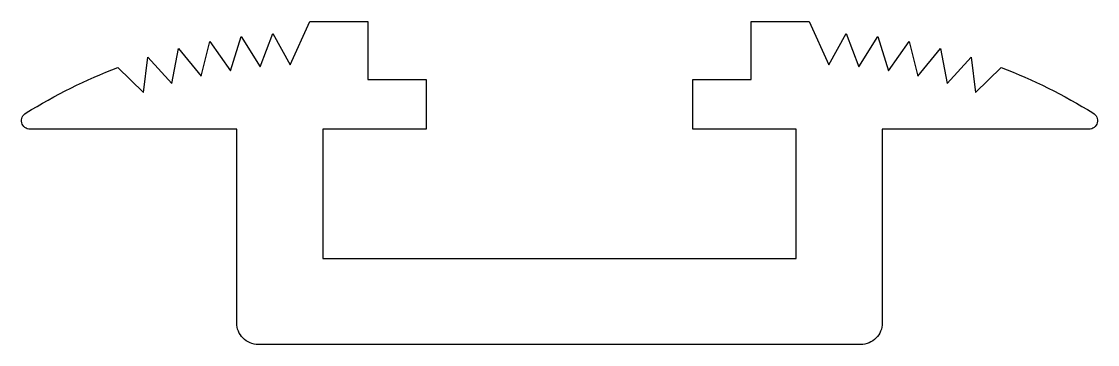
# Model space of a CAD drawing. Extents: x 142.7 to 192.7, y 218.5 to 233.5.
import ezdxf

# ---------------------------------------------------------------- set-up
doc = ezdxf.new("R2010")
doc.units = 0
doc.layers.add('ANA', color=220, linetype='CONTINUOUS')

msp = doc.modelspace()

# ---------------------------------------------------------------- linework, layer by layer
at = {"layer": 'ANA'}
msp.add_lwpolyline([(153.659, 218.539, -0.414214), (152.659, 219.539), (152.659, 228.539), (143.059, 228.539, -0.77891), (142.869, 229.291, -0.047656), (147.13, 231.4), (148.32, 230.237), (148.531, 231.887), (149.65, 230.656), (149.959, 232.29), (151.002, 230.995), (151.408, 232.608), (152.373, 231.253), (152.873, 232.839), (153.75, 231.429), (154.338, 232.983), (155.143, 231.523), (156.064, 233.539), (158.759, 233.539), (158.759, 230.839), (161.459, 230.839), (161.459, 228.539), (156.659, 228.539), (156.659, 222.539), (167.659, 222.539), (178.659, 222.539), (178.659, 228.539), (173.859, 228.539), (173.859, 230.839), (176.559, 230.839), (176.559, 233.539), (179.254, 233.539), (180.174, 231.523), (180.98, 232.983), (181.567, 231.429), (182.444, 232.839), (182.945, 231.253), (183.91, 232.608), (184.315, 230.995), (185.358, 232.29), (185.667, 230.656), (186.786, 231.887), (186.997, 230.237), (188.187, 231.4, -0.047656), (192.449, 229.291, -0.77891), (192.259, 228.539), (182.659, 228.539), (182.659, 219.539, -0.414214), (181.659, 218.539), (167.659, 218.539)], format="xyb", close=True, dxfattribs=at)

doc.saveas('drawing.dxf')
